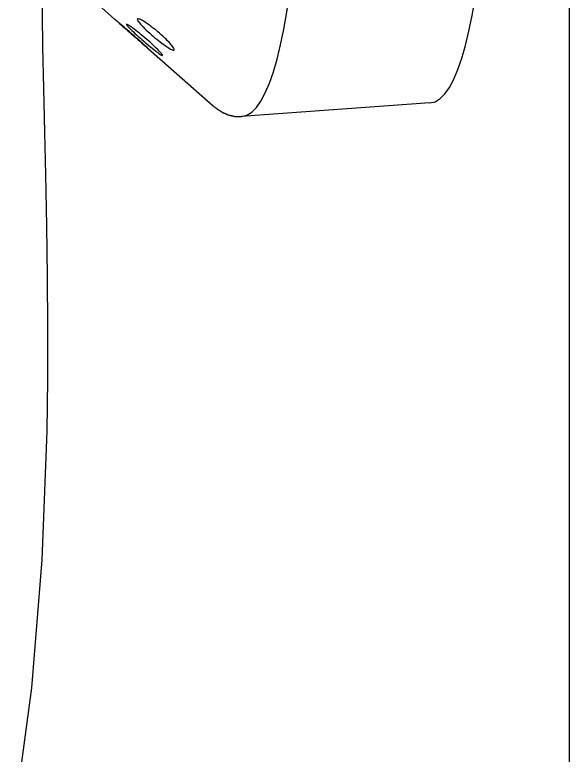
# Model space of a CAD drawing. Extents: x 398 to 509, y 623 to 780.
# Drawn here: x 483.234 to 484.728, y 683.608 to 685.602 of the extents above; entities that cross this region are included whole.
import ezdxf

# ---------------------------------------------------------------- set-up
doc = ezdxf.new("R2010")
doc.units = 0
doc.header["$MEASUREMENT"] = 0
doc.layers.add('1', color=4, linetype='Continuous')
doc.layers.add('JET', color=3, linetype='Continuous')

# ---------------------------------------------------------------- blocks, each defined once
blk = doc.blocks.new('SUCTION')
at = {"layer": '1'}
for p, q in [((-0.3377, -1.4934), (-0.2956, -1.5349)), ((-0.2095, -1.6197), (-0.0445, -1.7824)), ((0.5395, -1.808), (0.0307, -1.8158))]:
    blk.add_line(p, q, dxfattribs=at)
for centre in [(0.0017, 0.059), (0.5106, 0.0668)]:
    blk.add_ellipse(centre, major_axis=(-0.0289, 1.8748), ratio=0.145722, start_param=3.141593, end_param=6.283185, dxfattribs=at)
blk.add_open_spline([(-0.2445, -1.5842), (-0.2391, -1.5896), (-0.2333, -1.5953), (-0.2227, -1.6059), (-0.2178, -1.6108), (-0.211, -1.6177), (-0.2082, -1.6206), (-0.2058, -1.6231), (-0.2053, -1.6237), (-0.2049, -1.6241), (-0.2051, -1.624), (-0.206, -1.6231), (-0.2068, -1.6224), (-0.209, -1.6202), (-0.2104, -1.6188), (-0.2153, -1.614), (-0.2195, -1.6098), (-0.2287, -1.6006), (-0.2345, -1.5948), (-0.2464, -1.5831), (-0.2524, -1.5771), (-0.2635, -1.5662), (-0.2695, -1.5603), (-0.2803, -1.5497), (-0.2852, -1.5449), (-0.2914, -1.5389), (-0.2936, -1.5368), (-0.2961, -1.5344), (-0.2964, -1.5341), (-0.2948, -1.5356), (-0.2928, -1.5374), (-0.2874, -1.5426), (-0.2838, -1.546), (-0.2751, -1.5544), (-0.269, -1.5602), (-0.2566, -1.5723), (-0.2502, -1.5786), (-0.2445, -1.5842)], degree=3, knots=[0, 0, 0, 0, 0.0233552, 0.0233552, 0.0467103, 0.0467103, 0.0658795, 0.0658795, 0.0754641, 0.0754641, 0.0850487, 0.0850487, 0.0946332, 0.0946332, 0.1042178, 0.1042178, 0.123387, 0.123387, 0.1467421, 0.1467421, 0.1700973, 0.1700973, 0.1945396, 0.1945396, 0.2189818, 0.2189818, 0.2355966, 0.2355966, 0.2522113, 0.2522113, 0.2688261, 0.2688261, 0.2854408, 0.2854408, 0.3098831, 0.3098831, 0.3343253, 0.3343253, 0.3343253, 0.3343253], dxfattribs=at)
at = {"layer": '1', "color": 3}
for points in [[(-0.213, -1.5936), (-0.2074, -1.599), (-0.2015, -1.6049), (-0.1907, -1.6162), (-0.1857, -1.6216), (-0.1787, -1.6297), (-0.1759, -1.6332), (-0.1734, -1.6368), (-0.1728, -1.6378), (-0.1724, -1.6391), (-0.1726, -1.6394), (-0.1735, -1.6394), (-0.1743, -1.639), (-0.1765, -1.6377), (-0.178, -1.6367), (-0.1829, -1.6329), (-0.1871, -1.6293), (-0.1965, -1.6211), (-0.2025, -1.6157), (-0.2146, -1.6044), (-0.2207, -1.5985), (-0.232, -1.5874), (-0.2381, -1.5813), (-0.2492, -1.5699), (-0.2542, -1.5645), (-0.2605, -1.5573), (-0.2628, -1.5546), (-0.2654, -1.5508), (-0.2657, -1.5498), (-0.264, -1.5498), (-0.2621, -1.5509), (-0.2565, -1.5548), (-0.253, -1.5576), (-0.2441, -1.565), (-0.2379, -1.5704), (-0.2252, -1.5819), (-0.2188, -1.588), (-0.213, -1.5936)], [(-0.1819, -1.5748), (-0.1762, -1.5802), (-0.1702, -1.5861), (-0.1592, -1.5979), (-0.1541, -1.6037), (-0.1469, -1.6128), (-0.144, -1.6169), (-0.1414, -1.6216), (-0.1409, -1.623), (-0.1404, -1.6251), (-0.1405, -1.6258), (-0.1414, -1.6266), (-0.1422, -1.6267), (-0.1445, -1.6261), (-0.1459, -1.6255), (-0.1509, -1.6229), (-0.1552, -1.62), (-0.1647, -1.6129), (-0.1707, -1.608), (-0.183, -1.5973), (-0.1893, -1.5916), (-0.2008, -1.5806), (-0.207, -1.5743), (-0.2183, -1.5623), (-0.2235, -1.5565), (-0.23, -1.5482), (-0.2323, -1.5449), (-0.235, -1.5398), (-0.2353, -1.538), (-0.2337, -1.5366), (-0.2318, -1.537), (-0.2262, -1.5395), (-0.2226, -1.5417), (-0.2136, -1.5478), (-0.2073, -1.5527), (-0.1944, -1.5634), (-0.1878, -1.5693), (-0.1819, -1.5748)]]:
    blk.add_open_spline(points, degree=3, knots=[0, 0, 0, 0, 0.0233552, 0.0233552, 0.0467103, 0.0467103, 0.0658795, 0.0658795, 0.0754641, 0.0754641, 0.0850487, 0.0850487, 0.0946332, 0.0946332, 0.1042178, 0.1042178, 0.123387, 0.123387, 0.1467421, 0.1467421, 0.1700973, 0.1700973, 0.1945396, 0.1945396, 0.2189818, 0.2189818, 0.2355966, 0.2355966, 0.2522113, 0.2522113, 0.2688261, 0.2688261, 0.2854408, 0.2854408, 0.3098831, 0.3098831, 0.3343253, 0.3343253, 0.3343253, 0.3343253], dxfattribs=at)
at = {"layer": '1'}
blk.add_open_spline([(-0.0445, -1.7824), (-0.0324, -1.793), (-0.0189, -1.8022), (-0.0038, -1.8096), (0.0129, -1.8143), (0.0307, -1.8158)], degree=1, dxfattribs=at)
blk = doc.blocks.new('2018 PRISM')
at = {"layer": '1', "linetype": 'Continuous', "lineweight": 25}
blk.add_line((86.1474, 42.5228), (86.1474, 39.2879), dxfattribs=at)
at = {"layer": '1', "linetype": 'Continuous', "lineweight": 25, "flags": 128}
blk.add_lwpolyline([(84.6534, 39.7433), (84.6989, 40.0842), (84.727, 40.4284), (84.7404, 40.7755), (84.7424, 40.9146), (84.7428, 41.0536), (84.7419, 41.1913), (84.7398, 41.3287), (84.7369, 41.4668), (84.7342, 41.5797), (84.7315, 41.6991), (84.7293, 41.8108), (84.728, 41.897), (84.7272, 41.9834), (84.7269, 42.0248), (84.7267, 42.0699), (84.7266, 42.0824), (84.7265, 42.0969), (84.7265, 42.1132), (84.7263, 42.1441), (84.7262, 42.1526), (84.7262, 42.1551), (84.7262, 42.1565)], dxfattribs=at)
at = {"layer": 'JET', "rotation": 3.264706117945802}
blk.add_blockref('SUCTION', (85.1307, 43.4338), dxfattribs=at)

msp = doc.modelspace()

# ---------------------------------------------------------------- block references
at = {"layer": '1'}
msp.add_blockref('2018 PRISM', (398.5801, 643.7055), dxfattribs=at)

doc.saveas('drawing.dxf')
